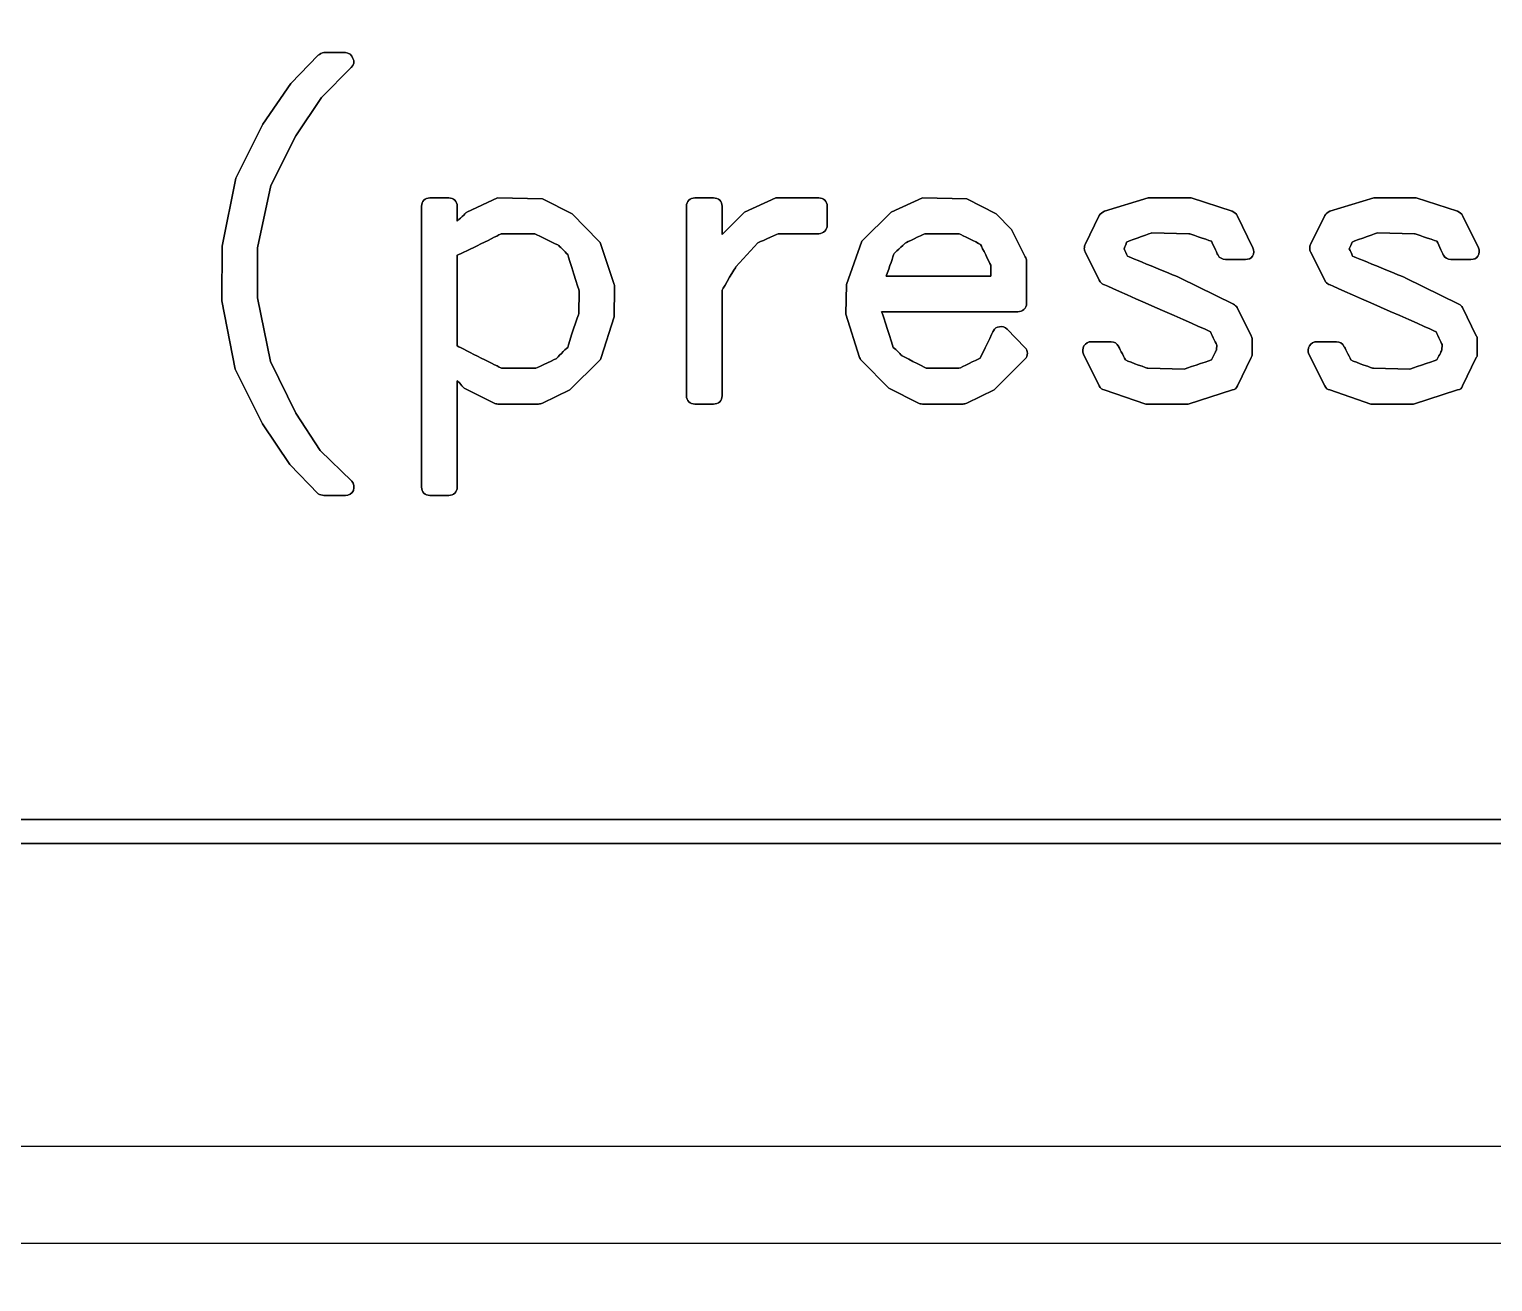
# Model space of a CAD drawing. Extents: x 5.5 to 12.5, y 5.1 to 18.5.
# Drawn here: x 7.061 to 7.668, y 6.126 to 6.645 of the extents above; entities that cross this region are included whole.
import ezdxf

# ---------------------------------------------------------------- set-up
doc = ezdxf.new("R2010")
doc.units = 0
doc.header["$MEASUREMENT"] = 0
doc.layers.get('0').update_dxf_attribs({"linetype": 'CONTINUOUS'})

msp = doc.modelspace()

# ---------------------------------------------------------------- linework, layer by layer
at = {"color": 7}
for points in [[(7.55303, 6.51123), (7.55303, 6.51123), (7.55303, 6.51123)], [(7.55303, 6.51123), (7.55303, 6.51123), (7.55303, 6.51123)], [(7.64639, 6.51123), (7.64639, 6.51123), (7.64639, 6.51123)], [(7.64639, 6.51123), (7.64639, 6.51123), (7.64639, 6.51123)]]:
    msp.add_lwpolyline(points, close=True, dxfattribs=at)
for points, knots in [([(12.12966, 18.49827), (12.12966, 18.49827), (5.87957, 18.49827), (5.87957, 18.49827), (5.67011, 18.49827), (5.49958, 18.32791), (5.49958, 18.11827), (5.49958, 18.11827), (5.49958, 5.86838), (5.49958, 5.86838), (5.49958, 5.65891), (5.67011, 5.48838), (5.87957, 5.48838), (5.87957, 5.48838), (12.12966, 5.48838), (12.12966, 5.48838), (12.33913, 5.48838), (12.50966, 5.65891), (12.50966, 5.86838), (12.50966, 5.86838), (12.50966, 18.11827), (12.50966, 18.11827), (12.50966, 18.32791), (12.33913, 18.49827), (12.12966, 18.49827)], [0, 0, 0, 0, 1, 1, 1, 2, 2, 2, 3, 3, 3, 4, 4, 4, 5, 5, 5, 6, 6, 6, 7, 7, 7, 8, 8, 8, 8]), ([(12.12966, 18.48828), (12.12966, 18.48828), (5.87957, 18.48828), (5.87957, 18.48828), (5.67562, 18.48828), (5.50957, 18.3224), (5.50957, 18.11827), (5.50957, 18.11827), (5.50957, 5.86838), (5.50957, 5.86838), (5.50957, 5.66443), (5.67562, 5.49837), (5.87957, 5.49837), (5.87957, 5.49837), (12.12966, 5.49837), (12.12966, 5.49837), (12.17238, 5.49837), (12.21304, 5.50561), (12.25128, 5.51904), (12.25128, 5.51904), (12.24886, 5.51904), (12.24886, 5.51904), (12.24886, 5.51904), (12.23818, 5.52318), (12.23818, 5.52318), (12.23818, 5.52318), (12.23405, 5.52731), (12.23405, 5.52731), (12.23405, 5.52731), (12.23095, 5.53317), (12.23095, 5.53317), (12.23129, 5.53248), (12.23233, 5.53248), (12.23302, 5.53213), (12.23267, 5.53282), (12.23233, 5.53386), (12.23233, 5.53386), (12.23198, 5.53455), (12.23164, 5.53523), (12.23164, 5.53592), (12.23164, 5.53696), (12.23233, 5.53799), (12.23336, 5.53834), (12.23508, 5.53902), (12.23646, 5.53834), (12.23715, 5.53627), (12.23715, 5.53627), (12.23784, 5.53558), (12.23818, 5.53489), (12.23818, 5.53523), (12.23887, 5.53558), (12.23887, 5.53592), (12.23887, 5.53627), (12.23887, 5.53661), (12.23853, 5.53696), (12.23853, 5.53696), (12.2406, 5.53213), (12.2406, 5.53213), (12.2406, 5.53213), (12.24232, 5.53041), (12.24335, 5.52972), (12.24439, 5.52938), (12.25024, 5.52731), (12.25024, 5.52731), (12.25024, 5.52731), (12.25782, 5.52697), (12.25782, 5.52697), (12.25782, 5.52697), (12.26471, 5.52938), (12.26609, 5.52972), (12.26678, 5.53041), (12.26988, 5.53351), (12.27057, 5.5342), (12.27091, 5.53558), (12.27298, 5.54144), (12.27298, 5.54144), (12.27298, 5.54144), (12.27332, 5.54626), (12.27332, 5.54626), (12.27332, 5.54626), (12.27091, 5.5528), (12.27057, 5.55418), (12.26988, 5.55487), (12.26678, 5.55797), (12.26575, 5.55901), (12.26471, 5.55935), (12.25886, 5.56142), (12.25886, 5.56142), (12.25886, 5.56142), (12.25128, 5.56142), (12.25128, 5.56142), (12.25128, 5.56142), (12.24439, 5.55935), (12.24301, 5.55901), (12.24232, 5.55797), (12.23956, 5.55522), (12.23956, 5.55522), (12.23853, 5.55418), (12.23681, 5.55384), (12.23543, 5.55453), (12.23405, 5.55522), (12.23336, 5.55659), (12.23336, 5.55797), (12.23336, 5.55797), (12.23681, 5.58794), (12.23681, 5.58794), (12.23681, 5.58967), (12.23853, 5.59105), (12.24025, 5.59105), (12.24025, 5.59105), (12.27126, 5.59105), (12.27126, 5.59105), (12.27332, 5.59105), (12.2747, 5.58898), (12.2747, 5.58691), (12.2747, 5.58484), (12.27332, 5.58278), (12.27126, 5.58278), (12.27126, 5.58278), (12.24955, 5.58278), (12.24473, 5.58278), (12.24404, 5.57933), (12.2437, 5.57348), (12.24301, 5.56762), (12.24611, 5.56865), (12.2499, 5.56969), (12.2499, 5.56969), (12.2499, 5.56969), (12.26023, 5.56969), (12.26023, 5.56969), (12.26023, 5.56969), (12.26954, 5.56659), (12.26954, 5.56659), (12.27022, 5.56624), (12.27057, 5.5659), (12.27091, 5.56555), (12.27091, 5.56555), (12.27746, 5.55935), (12.27746, 5.55935), (12.2778, 5.55901), (12.27815, 5.55832), (12.27815, 5.55797), (12.27815, 5.55797), (12.28159, 5.54729), (12.28159, 5.54729), (12.28159, 5.54729), (12.28125, 5.54006), (12.28125, 5.54006), (12.28125, 5.54006), (12.27815, 5.53076), (12.27815, 5.53076), (12.27815, 5.53007), (12.2778, 5.52972), (12.27746, 5.52938), (12.27746, 5.52938), (12.27711, 5.52903), (12.27711, 5.52903), (12.40803, 5.58622), (12.49967, 5.71679), (12.49967, 5.86838), (12.49967, 5.86838), (12.49967, 18.11827), (12.49967, 18.11827), (12.49967, 18.3224), (12.33361, 18.48828), (12.12966, 18.48828)], [0, 0, 0, 0, 1, 1, 1, 2, 2, 2, 3, 3, 3, 4, 4, 4, 5, 5, 5, 6, 6, 6, 7, 7, 7, 8, 8, 8, 9, 9, 9, 10, 10, 10, 11, 11, 11, 12, 12, 12, 13, 13, 13, 14, 14, 14, 15, 15, 15, 16, 16, 16, 17, 17, 17, 18, 18, 18, 19, 19, 19, 20, 20, 20, 21, 21, 21, 22, 22, 22, 23, 23, 23, 24, 24, 24, 25, 25, 25, 26, 26, 26, 27, 27, 27, 28, 28, 28, 29, 29, 29, 30, 30, 30, 31, 31, 31, 32, 32, 32, 33, 33, 33, 34, 34, 34, 35, 35, 35, 36, 36, 36, 37, 37, 37, 38, 38, 38, 39, 39, 39, 40, 40, 40, 41, 41, 41, 42, 42, 42, 43, 43, 43, 44, 44, 44, 45, 45, 45, 46, 46, 46, 47, 47, 47, 48, 48, 48, 49, 49, 49, 50, 50, 50, 51, 51, 51, 52, 52, 52, 53, 53, 53, 54, 54, 54, 55, 55, 55, 55]), ([(12.49967, 5.86838), (12.49967, 5.71679), (12.40803, 5.58622), (12.27711, 5.52903), (12.27711, 5.52903), (12.27746, 5.52938), (12.27746, 5.52938), (12.2778, 5.52972), (12.27815, 5.53007), (12.27815, 5.53076), (12.27815, 5.53076), (12.28125, 5.54006), (12.28125, 5.54006), (12.28125, 5.54006), (12.28159, 5.54729), (12.28159, 5.54729), (12.28159, 5.54729), (12.27815, 5.55797), (12.27815, 5.55797), (12.27815, 5.55832), (12.2778, 5.55901), (12.27746, 5.55935), (12.27746, 5.55935), (12.27091, 5.56555), (12.27091, 5.56555), (12.27057, 5.5659), (12.27022, 5.56624), (12.26954, 5.56659), (12.26954, 5.56659), (12.26023, 5.56969), (12.26023, 5.56969), (12.26023, 5.56969), (12.2499, 5.56969), (12.2499, 5.56969), (12.2499, 5.56969), (12.24611, 5.56865), (12.24301, 5.56762), (12.2437, 5.57348), (12.24404, 5.57933), (12.24473, 5.58278), (12.24955, 5.58278), (12.27126, 5.58278), (12.27126, 5.58278), (12.27332, 5.58278), (12.2747, 5.58484), (12.2747, 5.58691), (12.2747, 5.58898), (12.27332, 5.59105), (12.27126, 5.59105), (12.27126, 5.59105), (12.24025, 5.59105), (12.24025, 5.59105), (12.23853, 5.59105), (12.23681, 5.58967), (12.23681, 5.58794), (12.23681, 5.58794), (12.23336, 5.55797), (12.23336, 5.55797), (12.23336, 5.55659), (12.23405, 5.55522), (12.23543, 5.55453), (12.23681, 5.55384), (12.23853, 5.55418), (12.23956, 5.55522), (12.23956, 5.55522), (12.24232, 5.55797), (12.24301, 5.55901), (12.24439, 5.55935), (12.25128, 5.56142), (12.25128, 5.56142), (12.25128, 5.56142), (12.25886, 5.56142), (12.25886, 5.56142), (12.25886, 5.56142), (12.26471, 5.55935), (12.26575, 5.55901), (12.26678, 5.55797), (12.26988, 5.55487), (12.27057, 5.55418), (12.27091, 5.5528), (12.27332, 5.54626), (12.27332, 5.54626), (12.27332, 5.54626), (12.27298, 5.54144), (12.27298, 5.54144), (12.27298, 5.54144), (12.27091, 5.53558), (12.27057, 5.5342), (12.26988, 5.53351), (12.26678, 5.53041), (12.26609, 5.52972), (12.26471, 5.52938), (12.25782, 5.52697), (12.25782, 5.52697), (12.25782, 5.52697), (12.25024, 5.52731), (12.25024, 5.52731), (12.25024, 5.52731), (12.24439, 5.52938), (12.24335, 5.52972), (12.24232, 5.53041), (12.2406, 5.53213), (12.2406, 5.53213), (12.2406, 5.53213), (12.23853, 5.53696), (12.23853, 5.53696), (12.23887, 5.53661), (12.23887, 5.53627), (12.23887, 5.53592), (12.23887, 5.53558), (12.23818, 5.53523), (12.23818, 5.53489), (12.23784, 5.53558), (12.23715, 5.53627), (12.23715, 5.53627), (12.23646, 5.53834), (12.23508, 5.53902), (12.23336, 5.53834), (12.23233, 5.53799), (12.23164, 5.53696), (12.23164, 5.53592), (12.23164, 5.53523), (12.23198, 5.53455), (12.23233, 5.53386), (12.23233, 5.53386), (12.23267, 5.53282), (12.23302, 5.53213), (12.23233, 5.53248), (12.23129, 5.53248), (12.23095, 5.53317), (12.23095, 5.53317), (12.23405, 5.52731), (12.23405, 5.52731), (12.23405, 5.52731), (12.23818, 5.52318), (12.23818, 5.52318), (12.23818, 5.52318), (12.24886, 5.51904), (12.24886, 5.51904), (12.24886, 5.51904), (12.25128, 5.51904), (12.25128, 5.51904), (12.21304, 5.50561), (12.17238, 5.49837), (12.12966, 5.49837), (12.12966, 5.49837), (5.87957, 5.49837), (5.87957, 5.49837), (5.67562, 5.49837), (5.50957, 5.66443), (5.50957, 5.86838), (5.50957, 5.86838), (5.50957, 18.11827), (5.50957, 18.11827), (5.50957, 18.3224), (5.67562, 18.48828), (5.87957, 18.48828), (5.87957, 18.48828), (12.12966, 18.48828), (12.12966, 18.48828), (12.33361, 18.48828), (12.49967, 18.3224), (12.49967, 18.11827), (12.49967, 18.11827), (12.49967, 5.86838), (12.49967, 5.86838)], [0, 0, 0, 0, 1, 1, 1, 2, 2, 2, 3, 3, 3, 4, 4, 4, 5, 5, 5, 6, 6, 6, 7, 7, 7, 8, 8, 8, 9, 9, 9, 10, 10, 10, 11, 11, 11, 12, 12, 12, 13, 13, 13, 14, 14, 14, 15, 15, 15, 16, 16, 16, 17, 17, 17, 18, 18, 18, 19, 19, 19, 20, 20, 20, 21, 21, 21, 22, 22, 22, 23, 23, 23, 24, 24, 24, 25, 25, 25, 26, 26, 26, 27, 27, 27, 28, 28, 28, 29, 29, 29, 30, 30, 30, 31, 31, 31, 32, 32, 32, 33, 33, 33, 34, 34, 34, 35, 35, 35, 36, 36, 36, 37, 37, 37, 38, 38, 38, 39, 39, 39, 40, 40, 40, 41, 41, 41, 42, 42, 42, 43, 43, 43, 44, 44, 44, 45, 45, 45, 46, 46, 46, 47, 47, 47, 48, 48, 48, 49, 49, 49, 50, 50, 50, 51, 51, 51, 52, 52, 52, 53, 53, 53, 54, 54, 54, 55, 55, 55, 55]), ([(5.82858, 6.14192), (5.76244, 6.14192), (5.7087, 6.19566), (5.7087, 6.26181), (5.7087, 6.26181), (5.7087, 11.11181), (5.7087, 11.11181), (5.7087, 11.17796), (5.76244, 11.2317), (5.82858, 11.2317), (5.82858, 11.2317), (12.17858, 11.2317), (12.17858, 11.2317), (12.24473, 11.2317), (12.29847, 11.17796), (12.29847, 11.11181), (12.29847, 11.11181), (12.29847, 6.26181), (12.29847, 6.26181), (12.29847, 6.19566), (12.24473, 6.14192), (12.17858, 6.14192), (12.17858, 6.14192), (5.82858, 6.14192), (5.82858, 6.14192)], [0, 0, 0, 0, 1, 1, 1, 2, 2, 2, 3, 3, 3, 4, 4, 4, 5, 5, 5, 6, 6, 6, 7, 7, 7, 8, 8, 8, 8]), ([(12.17858, 6.18188), (12.22268, 6.18188), (12.25851, 6.21771), (12.25851, 6.26181), (12.25851, 6.26181), (12.25851, 11.11181), (12.25851, 11.11181), (12.25851, 11.15591), (12.22268, 11.19174), (12.17858, 11.19174), (12.17858, 11.19174), (5.82858, 11.19174), (5.82858, 11.19174), (5.78449, 11.19174), (5.74866, 11.15591), (5.74866, 11.11181), (5.74866, 11.11181), (5.74866, 6.26181), (5.74866, 6.26181), (5.74866, 6.21771), (5.78449, 6.18188), (5.82858, 6.18188), (5.82858, 6.18188), (12.17858, 6.18188), (12.17858, 6.18188)], [0, 0, 0, 0, 1, 1, 1, 2, 2, 2, 3, 3, 3, 4, 4, 4, 5, 5, 5, 6, 6, 6, 7, 7, 7, 8, 8, 8, 8]), ([(6.41063, 6.31762), (6.6008, 6.33346), (6.74963, 6.49538), (6.74963, 6.68624), (6.74963, 6.89019), (6.58358, 7.05624), (6.37963, 7.05624), (6.37963, 7.05624), (6.37963, 7.06624), (6.37963, 7.06624), (6.37963, 7.06624), (8.72367, 7.06624), (8.72367, 7.06624), (8.77052, 7.06624), (8.80859, 7.02799), (8.80859, 6.98114), (8.80859, 6.98114), (8.80859, 6.39272), (8.80859, 6.39272), (8.80859, 6.34587), (8.77052, 6.30763), (8.72367, 6.30763), (8.72367, 6.30763), (6.41115, 6.30763), (6.41115, 6.30763), (6.41115, 6.30763), (6.41063, 6.31762), (6.41063, 6.31762)], [0, 0, 0, 0, 1, 1, 1, 2, 2, 2, 3, 3, 3, 4, 4, 4, 5, 5, 5, 6, 6, 6, 7, 7, 7, 8, 8, 8, 9, 9, 9, 9]), ([(8.80859, 6.39272), (8.80859, 6.39272), (8.80859, 6.98114), (8.80859, 6.98114), (8.80859, 7.02799), (8.77052, 7.06624), (8.72367, 7.06624), (8.72367, 7.06624), (6.37963, 7.06624), (6.37963, 7.06624), (6.37963, 7.06624), (6.37963, 7.05624), (6.37963, 7.05624), (6.58358, 7.05624), (6.74963, 6.89019), (6.74963, 6.68624), (6.74963, 6.49538), (6.6008, 6.33346), (6.41063, 6.31762), (6.41063, 6.31762), (6.41115, 6.30763), (6.41115, 6.30763), (6.41115, 6.30763), (8.72367, 6.30763), (8.72367, 6.30763), (8.77052, 6.30763), (8.80859, 6.34587), (8.80859, 6.39272)], [0, 0, 0, 0, 1, 1, 1, 2, 2, 2, 3, 3, 3, 4, 4, 4, 5, 5, 5, 6, 6, 6, 7, 7, 7, 8, 8, 8, 9, 9, 9, 9]), ([(8.7986, 6.39272), (8.7986, 6.39272), (8.7986, 6.98114), (8.7986, 6.98114), (8.7986, 7.02248), (8.76501, 7.05624), (8.72367, 7.05624), (8.72367, 7.05624), (6.6232, 7.05624), (6.46489, 7.05624), (6.63353, 7.01731), (6.75962, 6.86642), (6.75962, 6.68624), (6.75962, 6.5102), (6.63629, 6.35861), (6.47006, 6.31762), (6.58185, 6.31762), (8.72367, 6.31762), (8.72367, 6.31762), (8.76501, 6.31762), (8.7986, 6.35138), (8.7986, 6.39272)], [0, 0, 0, 0, 1, 1, 1, 2, 2, 2, 3, 3, 3, 4, 4, 4, 5, 5, 5, 6, 6, 6, 7, 7, 7, 7]), ([(6.75962, 6.68624), (6.75962, 6.86642), (6.63353, 7.01731), (6.46489, 7.05624), (6.6232, 7.05624), (8.72367, 7.05624), (8.72367, 7.05624), (8.76501, 7.05624), (8.7986, 7.02248), (8.7986, 6.98114), (8.7986, 6.98114), (8.7986, 6.39272), (8.7986, 6.39272), (8.7986, 6.35138), (8.76501, 6.31762), (8.72367, 6.31762), (8.72367, 6.31762), (6.58185, 6.31762), (6.47006, 6.31762), (6.63629, 6.35861), (6.75962, 6.5102), (6.75962, 6.68624)], [0, 0, 0, 0, 1, 1, 1, 2, 2, 2, 3, 3, 3, 4, 4, 4, 5, 5, 5, 6, 6, 6, 7, 7, 7, 7]), ([(7.19508, 6.45404), (7.19457, 6.45266), (7.19319, 6.45197), (7.19181, 6.45197), (7.19181, 6.45197), (7.18285, 6.45197), (7.18285, 6.45197), (7.18199, 6.45197), (7.18113, 6.45232), (7.18044, 6.45266), (7.18044, 6.45266), (7.16873, 6.46472), (7.16873, 6.46472), (7.16873, 6.46472), (7.15736, 6.4816), (7.15736, 6.4816), (7.15736, 6.4816), (7.14599, 6.50434), (7.14599, 6.50434), (7.14599, 6.50434), (7.14048, 6.53259), (7.14048, 6.53259), (7.14048, 6.53259), (7.14065, 6.55533), (7.14065, 6.55533), (7.14065, 6.55533), (7.14633, 6.58358), (7.14633, 6.58358), (7.14633, 6.58358), (7.15753, 6.60597), (7.15753, 6.60597), (7.15753, 6.60597), (7.16907, 6.62285), (7.16907, 6.62285), (7.16907, 6.62285), (7.18044, 6.63456), (7.18044, 6.63456), (7.18113, 6.63491), (7.18199, 6.6356), (7.18285, 6.6356), (7.18285, 6.6356), (7.19181, 6.6356), (7.19181, 6.6356), (7.19319, 6.6356), (7.19439, 6.63456), (7.19491, 6.63319), (7.1956, 6.63215), (7.19525, 6.63043), (7.19422, 6.6294), (7.19422, 6.6294), (7.18182, 6.61699), (7.18182, 6.61699), (7.18182, 6.61699), (7.17114, 6.60115), (7.17114, 6.60115), (7.17114, 6.60115), (7.1608, 6.58048), (7.1608, 6.58048), (7.1608, 6.58048), (7.15529, 6.55464), (7.15529, 6.55464), (7.15529, 6.55464), (7.15529, 6.53397), (7.15529, 6.53397), (7.15529, 6.53397), (7.16063, 6.50744), (7.16063, 6.50744), (7.16063, 6.50744), (7.17114, 6.48608), (7.17114, 6.48608), (7.17114, 6.48608), (7.1813, 6.47058), (7.1813, 6.47058), (7.1813, 6.47058), (7.19439, 6.45783), (7.19439, 6.45783), (7.19525, 6.4568), (7.1956, 6.45542), (7.19508, 6.45404)], [0, 0, 0, 0, 1, 1, 1, 2, 2, 2, 3, 3, 3, 4, 4, 4, 5, 5, 5, 6, 6, 6, 7, 7, 7, 8, 8, 8, 9, 9, 9, 10, 10, 10, 11, 11, 11, 12, 12, 12, 13, 13, 13, 14, 14, 14, 15, 15, 15, 16, 16, 16, 17, 17, 17, 18, 18, 18, 19, 19, 19, 20, 20, 20, 21, 21, 21, 22, 22, 22, 23, 23, 23, 24, 24, 24, 25, 25, 25, 26, 26, 26, 26]), ([(7.1813, 6.47058), (7.1813, 6.47058), (7.17114, 6.48608), (7.17114, 6.48608), (7.17114, 6.48608), (7.16063, 6.50744), (7.16063, 6.50744), (7.16063, 6.50744), (7.15529, 6.53397), (7.15529, 6.53397), (7.15529, 6.53397), (7.15529, 6.55464), (7.15529, 6.55464), (7.15529, 6.55464), (7.1608, 6.58048), (7.1608, 6.58048), (7.1608, 6.58048), (7.17114, 6.60115), (7.17114, 6.60115), (7.17114, 6.60115), (7.18182, 6.61699), (7.18182, 6.61699), (7.18182, 6.61699), (7.19422, 6.6294), (7.19422, 6.6294), (7.19525, 6.63043), (7.1956, 6.63215), (7.19491, 6.63319), (7.19439, 6.63456), (7.19319, 6.6356), (7.19181, 6.6356), (7.19181, 6.6356), (7.18285, 6.6356), (7.18285, 6.6356), (7.18199, 6.6356), (7.18113, 6.63491), (7.18044, 6.63456), (7.18044, 6.63456), (7.16907, 6.62285), (7.16907, 6.62285), (7.16907, 6.62285), (7.15753, 6.60597), (7.15753, 6.60597), (7.15753, 6.60597), (7.14633, 6.58358), (7.14633, 6.58358), (7.14633, 6.58358), (7.14065, 6.55533), (7.14065, 6.55533), (7.14065, 6.55533), (7.14048, 6.53259), (7.14048, 6.53259), (7.14048, 6.53259), (7.14599, 6.50434), (7.14599, 6.50434), (7.14599, 6.50434), (7.15736, 6.4816), (7.15736, 6.4816), (7.15736, 6.4816), (7.16873, 6.46472), (7.16873, 6.46472), (7.16873, 6.46472), (7.18044, 6.45266), (7.18044, 6.45266), (7.18113, 6.45232), (7.18199, 6.45197), (7.18285, 6.45197), (7.18285, 6.45197), (7.19181, 6.45197), (7.19181, 6.45197), (7.19319, 6.45197), (7.19457, 6.45266), (7.19508, 6.45404), (7.1956, 6.45542), (7.19525, 6.4568), (7.19439, 6.45783), (7.19439, 6.45783), (7.1813, 6.47058), (7.1813, 6.47058)], [0, 0, 0, 0, 1, 1, 1, 2, 2, 2, 3, 3, 3, 4, 4, 4, 5, 5, 5, 6, 6, 6, 7, 7, 7, 8, 8, 8, 9, 9, 9, 10, 10, 10, 11, 11, 11, 12, 12, 12, 13, 13, 13, 14, 14, 14, 15, 15, 15, 16, 16, 16, 17, 17, 17, 18, 18, 18, 19, 19, 19, 20, 20, 20, 21, 21, 21, 22, 22, 22, 23, 23, 23, 24, 24, 24, 25, 25, 25, 26, 26, 26, 26]), ([(7.30326, 6.52604), (7.30326, 6.52604), (7.29792, 6.50916), (7.29792, 6.50916), (7.29775, 6.50847), (7.2974, 6.50813), (7.29706, 6.50779), (7.29706, 6.50779), (7.28483, 6.49573), (7.28483, 6.49573), (7.28483, 6.49573), (7.27346, 6.49022), (7.27346, 6.49022), (7.27311, 6.48987), (7.27242, 6.48987), (7.27191, 6.48987), (7.27191, 6.48987), (7.25503, 6.48987), (7.25503, 6.48987), (7.25434, 6.48987), (7.25382, 6.48987), (7.25348, 6.49022), (7.25348, 6.49022), (7.24107, 6.49642), (7.24107, 6.49642), (7.24107, 6.49642), (7.23952, 6.49814), (7.23815, 6.49952), (7.23815, 6.48746), (7.23815, 6.45542), (7.23815, 6.45542), (7.23815, 6.45335), (7.2366, 6.45197), (7.2347, 6.45197), (7.2347, 6.45197), (7.22678, 6.45197), (7.22678, 6.45197), (7.22488, 6.45197), (7.22333, 6.45335), (7.22333, 6.45542), (7.22333, 6.45542), (7.22333, 6.57186), (7.22333, 6.57186), (7.22333, 6.57393), (7.22488, 6.57531), (7.22678, 6.57531), (7.22678, 6.57531), (7.2347, 6.57531), (7.2347, 6.57531), (7.2366, 6.57531), (7.23815, 6.57393), (7.23815, 6.57186), (7.23815, 6.57186), (7.23815, 6.56876), (7.23815, 6.56566), (7.24004, 6.56739), (7.24211, 6.56945), (7.24211, 6.56945), (7.24211, 6.56945), (7.25485, 6.57531), (7.25485, 6.57531), (7.25485, 6.57531), (7.27346, 6.57496), (7.27346, 6.57496), (7.27346, 6.57496), (7.28586, 6.56876), (7.28586, 6.56876), (7.28586, 6.56876), (7.29688, 6.55739), (7.29688, 6.55739), (7.2974, 6.55705), (7.29757, 6.55671), (7.29775, 6.55602), (7.29775, 6.55602), (7.30326, 6.53948), (7.30326, 6.53948), (7.30343, 6.53914), (7.30343, 6.53879), (7.30343, 6.5381), (7.30343, 6.5381), (7.30326, 6.52604), (7.30326, 6.52604)], [0, 0, 0, 0, 1, 1, 1, 2, 2, 2, 3, 3, 3, 4, 4, 4, 5, 5, 5, 6, 6, 6, 7, 7, 7, 8, 8, 8, 9, 9, 9, 10, 10, 10, 11, 11, 11, 12, 12, 12, 13, 13, 13, 14, 14, 14, 15, 15, 15, 16, 16, 16, 17, 17, 17, 18, 18, 18, 19, 19, 19, 20, 20, 20, 21, 21, 21, 22, 22, 22, 23, 23, 23, 24, 24, 24, 25, 25, 25, 26, 26, 26, 27, 27, 27, 27]), ([(7.29775, 6.55602), (7.29757, 6.55671), (7.2974, 6.55705), (7.29688, 6.55739), (7.29688, 6.55739), (7.28586, 6.56876), (7.28586, 6.56876), (7.28586, 6.56876), (7.27346, 6.57496), (7.27346, 6.57496), (7.27346, 6.57496), (7.25485, 6.57531), (7.25485, 6.57531), (7.25485, 6.57531), (7.24211, 6.56945), (7.24211, 6.56945), (7.24211, 6.56945), (7.24004, 6.56739), (7.23815, 6.56566), (7.23815, 6.56876), (7.23815, 6.57186), (7.23815, 6.57186), (7.23815, 6.57393), (7.2366, 6.57531), (7.2347, 6.57531), (7.2347, 6.57531), (7.22678, 6.57531), (7.22678, 6.57531), (7.22488, 6.57531), (7.22333, 6.57393), (7.22333, 6.57186), (7.22333, 6.57186), (7.22333, 6.45542), (7.22333, 6.45542), (7.22333, 6.45335), (7.22488, 6.45197), (7.22678, 6.45197), (7.22678, 6.45197), (7.2347, 6.45197), (7.2347, 6.45197), (7.2366, 6.45197), (7.23815, 6.45335), (7.23815, 6.45542), (7.23815, 6.45542), (7.23815, 6.48746), (7.23815, 6.49952), (7.23952, 6.49814), (7.24107, 6.49642), (7.24107, 6.49642), (7.24107, 6.49642), (7.25348, 6.49022), (7.25348, 6.49022), (7.25382, 6.48987), (7.25434, 6.48987), (7.25503, 6.48987), (7.25503, 6.48987), (7.27191, 6.48987), (7.27191, 6.48987), (7.27242, 6.48987), (7.27311, 6.48987), (7.27346, 6.49022), (7.27346, 6.49022), (7.28483, 6.49573), (7.28483, 6.49573), (7.28483, 6.49573), (7.29706, 6.50779), (7.29706, 6.50779), (7.2974, 6.50813), (7.29775, 6.50847), (7.29792, 6.50916), (7.29792, 6.50916), (7.30326, 6.52604), (7.30326, 6.52604), (7.30326, 6.52604), (7.30343, 6.5381), (7.30343, 6.5381), (7.30343, 6.53879), (7.30343, 6.53914), (7.30326, 6.53948), (7.30326, 6.53948), (7.29775, 6.55602), (7.29775, 6.55602)], [0, 0, 0, 0, 1, 1, 1, 2, 2, 2, 3, 3, 3, 4, 4, 4, 5, 5, 5, 6, 6, 6, 7, 7, 7, 8, 8, 8, 9, 9, 9, 10, 10, 10, 11, 11, 11, 12, 12, 12, 13, 13, 13, 14, 14, 14, 15, 15, 15, 16, 16, 16, 17, 17, 17, 18, 18, 18, 19, 19, 19, 20, 20, 20, 21, 21, 21, 22, 22, 22, 23, 23, 23, 24, 24, 24, 25, 25, 25, 26, 26, 26, 27, 27, 27, 27]), ([(7.39162, 6.56394), (7.39162, 6.56222), (7.39007, 6.5605), (7.38818, 6.5605), (7.38818, 6.5605), (7.37268, 6.5605), (7.3713, 6.5605), (7.36992, 6.55981), (7.36286, 6.55671), (7.36286, 6.55671), (7.36286, 6.55671), (7.35373, 6.54671), (7.35373, 6.54671), (7.35373, 6.54671), (7.34873, 6.53845), (7.34804, 6.53707), (7.34804, 6.53535), (7.34804, 6.49332), (7.34804, 6.49332), (7.34804, 6.49125), (7.34649, 6.48987), (7.34443, 6.48987), (7.34443, 6.48987), (7.33668, 6.48987), (7.33668, 6.48987), (7.33478, 6.48987), (7.33323, 6.49125), (7.33323, 6.49332), (7.33323, 6.49332), (7.33323, 6.57186), (7.33323, 6.57186), (7.33323, 6.57393), (7.33478, 6.57531), (7.33668, 6.57531), (7.33668, 6.57531), (7.34443, 6.57531), (7.34443, 6.57531), (7.34649, 6.57531), (7.34804, 6.57393), (7.34804, 6.57186), (7.34804, 6.57186), (7.34804, 6.56601), (7.34804, 6.56015), (7.35132, 6.5636), (7.35735, 6.56945), (7.35735, 6.56945), (7.35735, 6.56945), (7.37027, 6.57531), (7.37027, 6.57531), (7.37027, 6.57531), (7.38818, 6.57531), (7.38818, 6.57531), (7.39007, 6.57531), (7.39162, 6.57393), (7.39162, 6.57186), (7.39162, 6.57186), (7.39162, 6.56394), (7.39162, 6.56394)], [0, 0, 0, 0, 1, 1, 1, 2, 2, 2, 3, 3, 3, 4, 4, 4, 5, 5, 5, 6, 6, 6, 7, 7, 7, 8, 8, 8, 9, 9, 9, 10, 10, 10, 11, 11, 11, 12, 12, 12, 13, 13, 13, 14, 14, 14, 15, 15, 15, 16, 16, 16, 17, 17, 17, 18, 18, 18, 19, 19, 19, 19]), ([(7.38818, 6.57531), (7.38818, 6.57531), (7.37027, 6.57531), (7.37027, 6.57531), (7.37027, 6.57531), (7.35735, 6.56945), (7.35735, 6.56945), (7.35735, 6.56945), (7.35132, 6.5636), (7.34804, 6.56015), (7.34804, 6.56601), (7.34804, 6.57186), (7.34804, 6.57186), (7.34804, 6.57393), (7.34649, 6.57531), (7.34443, 6.57531), (7.34443, 6.57531), (7.33668, 6.57531), (7.33668, 6.57531), (7.33478, 6.57531), (7.33323, 6.57393), (7.33323, 6.57186), (7.33323, 6.57186), (7.33323, 6.49332), (7.33323, 6.49332), (7.33323, 6.49125), (7.33478, 6.48987), (7.33668, 6.48987), (7.33668, 6.48987), (7.34443, 6.48987), (7.34443, 6.48987), (7.34649, 6.48987), (7.34804, 6.49125), (7.34804, 6.49332), (7.34804, 6.49332), (7.34804, 6.53535), (7.34804, 6.53707), (7.34873, 6.53845), (7.35373, 6.54671), (7.35373, 6.54671), (7.35373, 6.54671), (7.36286, 6.55671), (7.36286, 6.55671), (7.36286, 6.55671), (7.36992, 6.55981), (7.3713, 6.5605), (7.37268, 6.5605), (7.38818, 6.5605), (7.38818, 6.5605), (7.39007, 6.5605), (7.39162, 6.56222), (7.39162, 6.56394), (7.39162, 6.56394), (7.39162, 6.57186), (7.39162, 6.57186), (7.39162, 6.57393), (7.39007, 6.57531), (7.38818, 6.57531)], [0, 0, 0, 0, 1, 1, 1, 2, 2, 2, 3, 3, 3, 4, 4, 4, 5, 5, 5, 6, 6, 6, 7, 7, 7, 8, 8, 8, 9, 9, 9, 10, 10, 10, 11, 11, 11, 12, 12, 12, 13, 13, 13, 14, 14, 14, 15, 15, 15, 16, 16, 16, 17, 17, 17, 18, 18, 18, 19, 19, 19, 19]), ([(7.47362, 6.50847), (7.47362, 6.50847), (7.46087, 6.49573), (7.46087, 6.49573), (7.46087, 6.49573), (7.4495, 6.49022), (7.4495, 6.49022), (7.44899, 6.48987), (7.44847, 6.48987), (7.44795, 6.48987), (7.44795, 6.48987), (7.43107, 6.48987), (7.43107, 6.48987), (7.43038, 6.48987), (7.42987, 6.48987), (7.42952, 6.49022), (7.42952, 6.49022), (7.41712, 6.49642), (7.41712, 6.49642), (7.41712, 6.49642), (7.40592, 6.50779), (7.40592, 6.50779), (7.40558, 6.50813), (7.40523, 6.50847), (7.40506, 6.50916), (7.40506, 6.50916), (7.39938, 6.52708), (7.39938, 6.52708), (7.39938, 6.52708), (7.39955, 6.53948), (7.39955, 6.53948), (7.39955, 6.53948), (7.40592, 6.55739), (7.40592, 6.55739), (7.40592, 6.55739), (7.41815, 6.56945), (7.41815, 6.56945), (7.41815, 6.56945), (7.43107, 6.57531), (7.43107, 6.57531), (7.43107, 6.57531), (7.4495, 6.57496), (7.4495, 6.57496), (7.4495, 6.57496), (7.46173, 6.56876), (7.46173, 6.56876), (7.46173, 6.56876), (7.46811, 6.56222), (7.46811, 6.56222), (7.46811, 6.56222), (7.47379, 6.55085), (7.47379, 6.55085), (7.47413, 6.5505), (7.47431, 6.54982), (7.47431, 6.54913), (7.47431, 6.54913), (7.47431, 6.53156), (7.47431, 6.53156), (7.47431, 6.52949), (7.47258, 6.52811), (7.47069, 6.52811), (7.47069, 6.52811), (7.42056, 6.52811), (7.41419, 6.52811), (7.41453, 6.52708), (7.41867, 6.51468), (7.41901, 6.5133), (7.42005, 6.51261), (7.42263, 6.50985), (7.42263, 6.50985), (7.42263, 6.50985), (7.43142, 6.50537), (7.43262, 6.50468), (7.43417, 6.50468), (7.44485, 6.50468), (7.44623, 6.50468), (7.44744, 6.50503), (7.45329, 6.50813), (7.45501, 6.50882), (7.45588, 6.51054), (7.46053, 6.52019), (7.46053, 6.52019), (7.46104, 6.52122), (7.4619, 6.52191), (7.46311, 6.52191), (7.46414, 6.52225), (7.46535, 6.52191), (7.46621, 6.52088), (7.46621, 6.52088), (7.47362, 6.5133), (7.47362, 6.5133), (7.475, 6.51192), (7.475, 6.50985), (7.47362, 6.50847)], [0, 0, 0, 0, 1, 1, 1, 2, 2, 2, 3, 3, 3, 4, 4, 4, 5, 5, 5, 6, 6, 6, 7, 7, 7, 8, 8, 8, 9, 9, 9, 10, 10, 10, 11, 11, 11, 12, 12, 12, 13, 13, 13, 14, 14, 14, 15, 15, 15, 16, 16, 16, 17, 17, 17, 18, 18, 18, 19, 19, 19, 20, 20, 20, 21, 21, 21, 22, 22, 22, 23, 23, 23, 24, 24, 24, 25, 25, 25, 26, 26, 26, 27, 27, 27, 28, 28, 28, 29, 29, 29, 30, 30, 30, 31, 31, 31, 31]), ([(7.46621, 6.52088), (7.46535, 6.52191), (7.46414, 6.52225), (7.46311, 6.52191), (7.4619, 6.52191), (7.46104, 6.52122), (7.46053, 6.52019), (7.46053, 6.52019), (7.45588, 6.51054), (7.45501, 6.50882), (7.45329, 6.50813), (7.44744, 6.50503), (7.44623, 6.50468), (7.44485, 6.50468), (7.43417, 6.50468), (7.43262, 6.50468), (7.43142, 6.50537), (7.42263, 6.50985), (7.42263, 6.50985), (7.42263, 6.50985), (7.42005, 6.51261), (7.41901, 6.5133), (7.41867, 6.51468), (7.41453, 6.52708), (7.41419, 6.52811), (7.42056, 6.52811), (7.47069, 6.52811), (7.47069, 6.52811), (7.47258, 6.52811), (7.47431, 6.52949), (7.47431, 6.53156), (7.47431, 6.53156), (7.47431, 6.54913), (7.47431, 6.54913), (7.47431, 6.54982), (7.47413, 6.5505), (7.47379, 6.55085), (7.47379, 6.55085), (7.46811, 6.56222), (7.46811, 6.56222), (7.46811, 6.56222), (7.46173, 6.56876), (7.46173, 6.56876), (7.46173, 6.56876), (7.4495, 6.57496), (7.4495, 6.57496), (7.4495, 6.57496), (7.43107, 6.57531), (7.43107, 6.57531), (7.43107, 6.57531), (7.41815, 6.56945), (7.41815, 6.56945), (7.41815, 6.56945), (7.40592, 6.55739), (7.40592, 6.55739), (7.40592, 6.55739), (7.39955, 6.53948), (7.39955, 6.53948), (7.39955, 6.53948), (7.39938, 6.52708), (7.39938, 6.52708), (7.39938, 6.52708), (7.40506, 6.50916), (7.40506, 6.50916), (7.40523, 6.50847), (7.40558, 6.50813), (7.40592, 6.50779), (7.40592, 6.50779), (7.41712, 6.49642), (7.41712, 6.49642), (7.41712, 6.49642), (7.42952, 6.49022), (7.42952, 6.49022), (7.42987, 6.48987), (7.43038, 6.48987), (7.43107, 6.48987), (7.43107, 6.48987), (7.44795, 6.48987), (7.44795, 6.48987), (7.44847, 6.48987), (7.44899, 6.48987), (7.4495, 6.49022), (7.4495, 6.49022), (7.46087, 6.49573), (7.46087, 6.49573), (7.46087, 6.49573), (7.47362, 6.50847), (7.47362, 6.50847), (7.475, 6.50985), (7.475, 6.51192), (7.47362, 6.5133), (7.47362, 6.5133), (7.46621, 6.52088), (7.46621, 6.52088)], [0, 0, 0, 0, 1, 1, 1, 2, 2, 2, 3, 3, 3, 4, 4, 4, 5, 5, 5, 6, 6, 6, 7, 7, 7, 8, 8, 8, 9, 9, 9, 10, 10, 10, 11, 11, 11, 12, 12, 12, 13, 13, 13, 14, 14, 14, 15, 15, 15, 16, 16, 16, 17, 17, 17, 18, 18, 18, 19, 19, 19, 20, 20, 20, 21, 21, 21, 22, 22, 22, 23, 23, 23, 24, 24, 24, 25, 25, 25, 26, 26, 26, 27, 27, 27, 28, 28, 28, 29, 29, 29, 30, 30, 30, 31, 31, 31, 31]), ([(7.56801, 6.55119), (7.5675, 6.55016), (7.56629, 6.54982), (7.56509, 6.54982), (7.56509, 6.54982), (7.55682, 6.54982), (7.55682, 6.54982), (7.55561, 6.54982), (7.55423, 6.5505), (7.55372, 6.55154), (7.55372, 6.55154), (7.55182, 6.55567), (7.55096, 6.55739), (7.54889, 6.55808), (7.54166, 6.5605), (7.54166, 6.5605), (7.54166, 6.5605), (7.52633, 6.56084), (7.52633, 6.56084), (7.52633, 6.56084), (7.51823, 6.55808), (7.51582, 6.55705), (7.51548, 6.55602), (7.51513, 6.55533), (7.51479, 6.55429), (7.51513, 6.55326), (7.51565, 6.55223), (7.51616, 6.55119), (7.51858, 6.55016), (7.53787, 6.54224), (7.53787, 6.54224), (7.53787, 6.54224), (7.56009, 6.53121), (7.56009, 6.53121), (7.56078, 6.53087), (7.5613, 6.53052), (7.56164, 6.52983), (7.56164, 6.52983), (7.5675, 6.51812), (7.5675, 6.51812), (7.56767, 6.51778), (7.56784, 6.51709), (7.56784, 6.51674), (7.56784, 6.51674), (7.56784, 6.51054), (7.56784, 6.51054), (7.56784, 6.50985), (7.56767, 6.50951), (7.5675, 6.50916), (7.5675, 6.50916), (7.56181, 6.49745), (7.56181, 6.49745), (7.5613, 6.49642), (7.56061, 6.49573), (7.55975, 6.49573), (7.55975, 6.49573), (7.54131, 6.48987), (7.54131, 6.48987), (7.54131, 6.48987), (7.52374, 6.48987), (7.52374, 6.48987), (7.52374, 6.48987), (7.50652, 6.49573), (7.50652, 6.49573), (7.50566, 6.49573), (7.50497, 6.49642), (7.50445, 6.49745), (7.50445, 6.49745), (7.49791, 6.51054), (7.49791, 6.51054), (7.49739, 6.51157), (7.49756, 6.51295), (7.49808, 6.51399), (7.49877, 6.51502), (7.49997, 6.51571), (7.50118, 6.51571), (7.50118, 6.51571), (7.50945, 6.51571), (7.50945, 6.51571), (7.51065, 6.51571), (7.51186, 6.51502), (7.51255, 6.51364), (7.51255, 6.51364), (7.51444, 6.50985), (7.5153, 6.50813), (7.51737, 6.5071), (7.52461, 6.50468), (7.52461, 6.50468), (7.52461, 6.50468), (7.53976, 6.50434), (7.53976, 6.50434), (7.53976, 6.50434), (7.54889, 6.50744), (7.55096, 6.50813), (7.55165, 6.50951), (7.55268, 6.51157), (7.55303, 6.51226), (7.5532, 6.5133), (7.5532, 6.51433), (7.5532, 6.51433), (7.5532, 6.51433), (7.5513, 6.51812), (7.55062, 6.51984), (7.54838, 6.52088), (7.50617, 6.53948), (7.50617, 6.53948), (7.50549, 6.53982), (7.50497, 6.54017), (7.50445, 6.5412), (7.50445, 6.5412), (7.49859, 6.55292), (7.49859, 6.55292), (7.49842, 6.55326), (7.49825, 6.55395), (7.49825, 6.55429), (7.49825, 6.55498), (7.49842, 6.55567), (7.49859, 6.55602), (7.49859, 6.55602), (7.50445, 6.56807), (7.50445, 6.56807), (7.50497, 6.56876), (7.50566, 6.56945), (7.50669, 6.5698), (7.50669, 6.5698), (7.52478, 6.57531), (7.52478, 6.57531), (7.52478, 6.57531), (7.54252, 6.57531), (7.54252, 6.57531), (7.54252, 6.57531), (7.55957, 6.5698), (7.55957, 6.5698), (7.56061, 6.56945), (7.5613, 6.56876), (7.56164, 6.56807), (7.56164, 6.56807), (7.56819, 6.55464), (7.56819, 6.55464), (7.5687, 6.55361), (7.5687, 6.55223), (7.56801, 6.55119)], [0, 0, 0, 0, 1, 1, 1, 2, 2, 2, 3, 3, 3, 4, 4, 4, 5, 5, 5, 6, 6, 6, 7, 7, 7, 8, 8, 8, 9, 9, 9, 10, 10, 10, 11, 11, 11, 12, 12, 12, 13, 13, 13, 14, 14, 14, 15, 15, 15, 16, 16, 16, 17, 17, 17, 18, 18, 18, 19, 19, 19, 20, 20, 20, 21, 21, 21, 22, 22, 22, 23, 23, 23, 24, 24, 24, 25, 25, 25, 26, 26, 26, 27, 27, 27, 28, 28, 28, 29, 29, 29, 30, 30, 30, 31, 31, 31, 32, 32, 32, 33, 33, 33, 34, 34, 34, 35, 35, 35, 36, 36, 36, 37, 37, 37, 38, 38, 38, 39, 39, 39, 40, 40, 40, 41, 41, 41, 42, 42, 42, 43, 43, 43, 44, 44, 44, 45, 45, 45, 46, 46, 46, 47, 47, 47, 47]), ([(7.56164, 6.56807), (7.5613, 6.56876), (7.56061, 6.56945), (7.55957, 6.5698), (7.55957, 6.5698), (7.54252, 6.57531), (7.54252, 6.57531), (7.54252, 6.57531), (7.52478, 6.57531), (7.52478, 6.57531), (7.52478, 6.57531), (7.50669, 6.5698), (7.50669, 6.5698), (7.50566, 6.56945), (7.50497, 6.56876), (7.50445, 6.56807), (7.50445, 6.56807), (7.49859, 6.55602), (7.49859, 6.55602), (7.49842, 6.55567), (7.49825, 6.55498), (7.49825, 6.55429), (7.49825, 6.55395), (7.49842, 6.55326), (7.49859, 6.55292), (7.49859, 6.55292), (7.50445, 6.5412), (7.50445, 6.5412), (7.50497, 6.54017), (7.50549, 6.53982), (7.50617, 6.53948), (7.50617, 6.53948), (7.54838, 6.52088), (7.55062, 6.51984), (7.5513, 6.51812), (7.5532, 6.51433), (7.5532, 6.51433), (7.5532, 6.51433), (7.5532, 6.5133), (7.55303, 6.51226), (7.55268, 6.51157), (7.55165, 6.50951), (7.55096, 6.50813), (7.54889, 6.50744), (7.53976, 6.50434), (7.53976, 6.50434), (7.53976, 6.50434), (7.52461, 6.50468), (7.52461, 6.50468), (7.52461, 6.50468), (7.51737, 6.5071), (7.5153, 6.50813), (7.51444, 6.50985), (7.51255, 6.51364), (7.51255, 6.51364), (7.51186, 6.51502), (7.51065, 6.51571), (7.50945, 6.51571), (7.50945, 6.51571), (7.50118, 6.51571), (7.50118, 6.51571), (7.49997, 6.51571), (7.49877, 6.51502), (7.49808, 6.51399), (7.49756, 6.51295), (7.49739, 6.51157), (7.49791, 6.51054), (7.49791, 6.51054), (7.50445, 6.49745), (7.50445, 6.49745), (7.50497, 6.49642), (7.50566, 6.49573), (7.50652, 6.49573), (7.50652, 6.49573), (7.52374, 6.48987), (7.52374, 6.48987), (7.52374, 6.48987), (7.54131, 6.48987), (7.54131, 6.48987), (7.54131, 6.48987), (7.55975, 6.49573), (7.55975, 6.49573), (7.56061, 6.49573), (7.5613, 6.49642), (7.56181, 6.49745), (7.56181, 6.49745), (7.5675, 6.50916), (7.5675, 6.50916), (7.56767, 6.50951), (7.56784, 6.50985), (7.56784, 6.51054), (7.56784, 6.51054), (7.56784, 6.51674), (7.56784, 6.51674), (7.56784, 6.51709), (7.56767, 6.51778), (7.5675, 6.51812), (7.5675, 6.51812), (7.56164, 6.52983), (7.56164, 6.52983), (7.5613, 6.53052), (7.56078, 6.53087), (7.56009, 6.53121), (7.56009, 6.53121), (7.53787, 6.54224), (7.53787, 6.54224), (7.53787, 6.54224), (7.51858, 6.55016), (7.51616, 6.55119), (7.51565, 6.55223), (7.51513, 6.55326), (7.51479, 6.55429), (7.51513, 6.55533), (7.51548, 6.55602), (7.51582, 6.55705), (7.51823, 6.55808), (7.52633, 6.56084), (7.52633, 6.56084), (7.52633, 6.56084), (7.54166, 6.5605), (7.54166, 6.5605), (7.54166, 6.5605), (7.54889, 6.55808), (7.55096, 6.55739), (7.55182, 6.55567), (7.55372, 6.55154), (7.55372, 6.55154), (7.55423, 6.5505), (7.55561, 6.54982), (7.55682, 6.54982), (7.55682, 6.54982), (7.56509, 6.54982), (7.56509, 6.54982), (7.56629, 6.54982), (7.5675, 6.55016), (7.56801, 6.55119), (7.5687, 6.55223), (7.5687, 6.55361), (7.56819, 6.55464), (7.56819, 6.55464), (7.56164, 6.56807), (7.56164, 6.56807)], [0, 0, 0, 0, 1, 1, 1, 2, 2, 2, 3, 3, 3, 4, 4, 4, 5, 5, 5, 6, 6, 6, 7, 7, 7, 8, 8, 8, 9, 9, 9, 10, 10, 10, 11, 11, 11, 12, 12, 12, 13, 13, 13, 14, 14, 14, 15, 15, 15, 16, 16, 16, 17, 17, 17, 18, 18, 18, 19, 19, 19, 20, 20, 20, 21, 21, 21, 22, 22, 22, 23, 23, 23, 24, 24, 24, 25, 25, 25, 26, 26, 26, 27, 27, 27, 28, 28, 28, 29, 29, 29, 30, 30, 30, 31, 31, 31, 32, 32, 32, 33, 33, 33, 34, 34, 34, 35, 35, 35, 36, 36, 36, 37, 37, 37, 38, 38, 38, 39, 39, 39, 40, 40, 40, 41, 41, 41, 42, 42, 42, 43, 43, 43, 44, 44, 44, 45, 45, 45, 46, 46, 46, 47, 47, 47, 47]), ([(7.66155, 6.55119), (7.66086, 6.55016), (7.65983, 6.54982), (7.65862, 6.54982), (7.65862, 6.54982), (7.65035, 6.54982), (7.65035, 6.54982), (7.64897, 6.54982), (7.64777, 6.5505), (7.64725, 6.55154), (7.64725, 6.55154), (7.64536, 6.55567), (7.64449, 6.55739), (7.64226, 6.55808), (7.63519, 6.5605), (7.63519, 6.5605), (7.63519, 6.5605), (7.61986, 6.56084), (7.61986, 6.56084), (7.61986, 6.56084), (7.61177, 6.55808), (7.60935, 6.55705), (7.60901, 6.55602), (7.60867, 6.55533), (7.60815, 6.55429), (7.60867, 6.55326), (7.60918, 6.55223), (7.60953, 6.55119), (7.61211, 6.55016), (7.6314, 6.54224), (7.6314, 6.54224), (7.6314, 6.54224), (7.65362, 6.53121), (7.65362, 6.53121), (7.65431, 6.53087), (7.65483, 6.53052), (7.65517, 6.52983), (7.65517, 6.52983), (7.66086, 6.51812), (7.66086, 6.51812), (7.6612, 6.51778), (7.6612, 6.51709), (7.6612, 6.51674), (7.6612, 6.51674), (7.6612, 6.51054), (7.6612, 6.51054), (7.6612, 6.50985), (7.6612, 6.50951), (7.66086, 6.50916), (7.66086, 6.50916), (7.65517, 6.49745), (7.65517, 6.49745), (7.65483, 6.49642), (7.65414, 6.49573), (7.65311, 6.49573), (7.65311, 6.49573), (7.63485, 6.48987), (7.63485, 6.48987), (7.63485, 6.48987), (7.61711, 6.48987), (7.61711, 6.48987), (7.61711, 6.48987), (7.60005, 6.49573), (7.60005, 6.49573), (7.59919, 6.49573), (7.5985, 6.49642), (7.59799, 6.49745), (7.59799, 6.49745), (7.59144, 6.51054), (7.59144, 6.51054), (7.59092, 6.51157), (7.5911, 6.51295), (7.59161, 6.51399), (7.5923, 6.51502), (7.59351, 6.51571), (7.59471, 6.51571), (7.59471, 6.51571), (7.60281, 6.51571), (7.60281, 6.51571), (7.60419, 6.51571), (7.60539, 6.51502), (7.60608, 6.51364), (7.60608, 6.51364), (7.60798, 6.50985), (7.60884, 6.50813), (7.6109, 6.5071), (7.61814, 6.50468), (7.61814, 6.50468), (7.61814, 6.50468), (7.6333, 6.50434), (7.6333, 6.50434), (7.6333, 6.50434), (7.64243, 6.50744), (7.64449, 6.50813), (7.64518, 6.50951), (7.64622, 6.51157), (7.64656, 6.51226), (7.64656, 6.5133), (7.64673, 6.51433), (7.64673, 6.51433), (7.64673, 6.51433), (7.64484, 6.51812), (7.64415, 6.51984), (7.64191, 6.52088), (7.59971, 6.53948), (7.59971, 6.53948), (7.59902, 6.53982), (7.59833, 6.54017), (7.59799, 6.5412), (7.59799, 6.5412), (7.59213, 6.55292), (7.59213, 6.55292), (7.59178, 6.55326), (7.59178, 6.55395), (7.59178, 6.55429), (7.59178, 6.55498), (7.59178, 6.55567), (7.59213, 6.55602), (7.59213, 6.55602), (7.59799, 6.56807), (7.59799, 6.56807), (7.5985, 6.56876), (7.59919, 6.56945), (7.60005, 6.5698), (7.60005, 6.5698), (7.61831, 6.57531), (7.61831, 6.57531), (7.61831, 6.57531), (7.63588, 6.57531), (7.63588, 6.57531), (7.63588, 6.57531), (7.65311, 6.5698), (7.65311, 6.5698), (7.65397, 6.56945), (7.65483, 6.56876), (7.65517, 6.56807), (7.65517, 6.56807), (7.66172, 6.55464), (7.66172, 6.55464), (7.66224, 6.55361), (7.66224, 6.55223), (7.66155, 6.55119)], [0, 0, 0, 0, 1, 1, 1, 2, 2, 2, 3, 3, 3, 4, 4, 4, 5, 5, 5, 6, 6, 6, 7, 7, 7, 8, 8, 8, 9, 9, 9, 10, 10, 10, 11, 11, 11, 12, 12, 12, 13, 13, 13, 14, 14, 14, 15, 15, 15, 16, 16, 16, 17, 17, 17, 18, 18, 18, 19, 19, 19, 20, 20, 20, 21, 21, 21, 22, 22, 22, 23, 23, 23, 24, 24, 24, 25, 25, 25, 26, 26, 26, 27, 27, 27, 28, 28, 28, 29, 29, 29, 30, 30, 30, 31, 31, 31, 32, 32, 32, 33, 33, 33, 34, 34, 34, 35, 35, 35, 36, 36, 36, 37, 37, 37, 38, 38, 38, 39, 39, 39, 40, 40, 40, 41, 41, 41, 42, 42, 42, 43, 43, 43, 44, 44, 44, 45, 45, 45, 46, 46, 46, 47, 47, 47, 47]), ([(7.65517, 6.56807), (7.65483, 6.56876), (7.65397, 6.56945), (7.65311, 6.5698), (7.65311, 6.5698), (7.63588, 6.57531), (7.63588, 6.57531), (7.63588, 6.57531), (7.61831, 6.57531), (7.61831, 6.57531), (7.61831, 6.57531), (7.60005, 6.5698), (7.60005, 6.5698), (7.59919, 6.56945), (7.5985, 6.56876), (7.59799, 6.56807), (7.59799, 6.56807), (7.59213, 6.55602), (7.59213, 6.55602), (7.59178, 6.55567), (7.59178, 6.55498), (7.59178, 6.55429), (7.59178, 6.55395), (7.59178, 6.55326), (7.59213, 6.55292), (7.59213, 6.55292), (7.59799, 6.5412), (7.59799, 6.5412), (7.59833, 6.54017), (7.59902, 6.53982), (7.59971, 6.53948), (7.59971, 6.53948), (7.64191, 6.52088), (7.64415, 6.51984), (7.64484, 6.51812), (7.64673, 6.51433), (7.64673, 6.51433), (7.64673, 6.51433), (7.64656, 6.5133), (7.64656, 6.51226), (7.64622, 6.51157), (7.64518, 6.50951), (7.64449, 6.50813), (7.64243, 6.50744), (7.6333, 6.50434), (7.6333, 6.50434), (7.6333, 6.50434), (7.61814, 6.50468), (7.61814, 6.50468), (7.61814, 6.50468), (7.6109, 6.5071), (7.60884, 6.50813), (7.60798, 6.50985), (7.60608, 6.51364), (7.60608, 6.51364), (7.60539, 6.51502), (7.60419, 6.51571), (7.60281, 6.51571), (7.60281, 6.51571), (7.59471, 6.51571), (7.59471, 6.51571), (7.59351, 6.51571), (7.5923, 6.51502), (7.59161, 6.51399), (7.5911, 6.51295), (7.59092, 6.51157), (7.59144, 6.51054), (7.59144, 6.51054), (7.59799, 6.49745), (7.59799, 6.49745), (7.5985, 6.49642), (7.59919, 6.49573), (7.60005, 6.49573), (7.60005, 6.49573), (7.61711, 6.48987), (7.61711, 6.48987), (7.61711, 6.48987), (7.63485, 6.48987), (7.63485, 6.48987), (7.63485, 6.48987), (7.65311, 6.49573), (7.65311, 6.49573), (7.65414, 6.49573), (7.65483, 6.49642), (7.65517, 6.49745), (7.65517, 6.49745), (7.66086, 6.50916), (7.66086, 6.50916), (7.6612, 6.50951), (7.6612, 6.50985), (7.6612, 6.51054), (7.6612, 6.51054), (7.6612, 6.51674), (7.6612, 6.51674), (7.6612, 6.51709), (7.6612, 6.51778), (7.66086, 6.51812), (7.66086, 6.51812), (7.65517, 6.52983), (7.65517, 6.52983), (7.65483, 6.53052), (7.65431, 6.53087), (7.65362, 6.53121), (7.65362, 6.53121), (7.6314, 6.54224), (7.6314, 6.54224), (7.6314, 6.54224), (7.61211, 6.55016), (7.60953, 6.55119), (7.60918, 6.55223), (7.60867, 6.55326), (7.60815, 6.55429), (7.60867, 6.55533), (7.60901, 6.55602), (7.60935, 6.55705), (7.61177, 6.55808), (7.61986, 6.56084), (7.61986, 6.56084), (7.61986, 6.56084), (7.63519, 6.5605), (7.63519, 6.5605), (7.63519, 6.5605), (7.64226, 6.55808), (7.64449, 6.55739), (7.64536, 6.55567), (7.64725, 6.55154), (7.64725, 6.55154), (7.64777, 6.5505), (7.64897, 6.54982), (7.65035, 6.54982), (7.65035, 6.54982), (7.65862, 6.54982), (7.65862, 6.54982), (7.65983, 6.54982), (7.66086, 6.55016), (7.66155, 6.55119), (7.66224, 6.55223), (7.66224, 6.55361), (7.66172, 6.55464), (7.66172, 6.55464), (7.65517, 6.56807), (7.65517, 6.56807)], [0, 0, 0, 0, 1, 1, 1, 2, 2, 2, 3, 3, 3, 4, 4, 4, 5, 5, 5, 6, 6, 6, 7, 7, 7, 8, 8, 8, 9, 9, 9, 10, 10, 10, 11, 11, 11, 12, 12, 12, 13, 13, 13, 14, 14, 14, 15, 15, 15, 16, 16, 16, 17, 17, 17, 18, 18, 18, 19, 19, 19, 20, 20, 20, 21, 21, 21, 22, 22, 22, 23, 23, 23, 24, 24, 24, 25, 25, 25, 26, 26, 26, 27, 27, 27, 28, 28, 28, 29, 29, 29, 30, 30, 30, 31, 31, 31, 32, 32, 32, 33, 33, 33, 34, 34, 34, 35, 35, 35, 36, 36, 36, 37, 37, 37, 38, 38, 38, 39, 39, 39, 40, 40, 40, 41, 41, 41, 42, 42, 42, 43, 43, 43, 44, 44, 44, 45, 45, 45, 46, 46, 46, 47, 47, 47, 47]), ([(7.28862, 6.52742), (7.28862, 6.52742), (7.28879, 6.53672), (7.28879, 6.53672), (7.28879, 6.53672), (7.28431, 6.5505), (7.28397, 6.55188), (7.28293, 6.55292), (7.28018, 6.55567), (7.28018, 6.55567), (7.28018, 6.55567), (7.27174, 6.55981), (7.27036, 6.5605), (7.26898, 6.5605), (7.25778, 6.5605), (7.2564, 6.5605), (7.2552, 6.55981), (7.24125, 6.55292), (7.23815, 6.55154), (7.23815, 6.54775), (7.23815, 6.51778), (7.23815, 6.51399), (7.24125, 6.51226), (7.25537, 6.50537), (7.25658, 6.50468), (7.25813, 6.50468), (7.26932, 6.50468), (7.2707, 6.50468), (7.27208, 6.50537), (7.27949, 6.50882), (7.27949, 6.50882), (7.27949, 6.50882), (7.28293, 6.51261), (7.28397, 6.5133), (7.28431, 6.51502), (7.28862, 6.52742), (7.28862, 6.52742)], [0, 0, 0, 0, 1, 1, 1, 2, 2, 2, 3, 3, 3, 4, 4, 4, 5, 5, 5, 6, 6, 6, 7, 7, 7, 8, 8, 8, 9, 9, 9, 10, 10, 10, 11, 11, 11, 12, 12, 12, 12]), ([(7.2707, 6.50468), (7.26932, 6.50468), (7.25813, 6.50468), (7.25658, 6.50468), (7.25537, 6.50537), (7.24125, 6.51226), (7.23815, 6.51399), (7.23815, 6.51778), (7.23815, 6.54775), (7.23815, 6.55154), (7.24125, 6.55292), (7.2552, 6.55981), (7.2564, 6.5605), (7.25778, 6.5605), (7.26898, 6.5605), (7.27036, 6.5605), (7.27174, 6.55981), (7.28018, 6.55567), (7.28018, 6.55567), (7.28018, 6.55567), (7.28293, 6.55292), (7.28397, 6.55188), (7.28431, 6.5505), (7.28879, 6.53672), (7.28879, 6.53672), (7.28879, 6.53672), (7.28862, 6.52742), (7.28862, 6.52742), (7.28862, 6.52742), (7.28431, 6.51502), (7.28397, 6.5133), (7.28293, 6.51261), (7.27949, 6.50882), (7.27949, 6.50882), (7.27949, 6.50882), (7.27208, 6.50537), (7.2707, 6.50468)], [0, 0, 0, 0, 1, 1, 1, 2, 2, 2, 3, 3, 3, 4, 4, 4, 5, 5, 5, 6, 6, 6, 7, 7, 7, 8, 8, 8, 9, 9, 9, 10, 10, 10, 11, 11, 11, 12, 12, 12, 12]), ([(7.4464, 6.5605), (7.44485, 6.5605), (7.43331, 6.5605), (7.4321, 6.5605), (7.43073, 6.55981), (7.42418, 6.55671), (7.42418, 6.55671), (7.42418, 6.55671), (7.42039, 6.55326), (7.41936, 6.55223), (7.41901, 6.55119), (7.41746, 6.54671), (7.41608, 6.54293), (7.42349, 6.54293), (7.45398, 6.54293), (7.45949, 6.54293), (7.45949, 6.54499), (7.45949, 6.54671), (7.45949, 6.5474), (7.4588, 6.54878), (7.45588, 6.55464), (7.45519, 6.55602), (7.45364, 6.55705), (7.44744, 6.55981), (7.4464, 6.5605)], [0, 0, 0, 0, 1, 1, 1, 2, 2, 2, 3, 3, 3, 4, 4, 4, 5, 5, 5, 6, 6, 6, 7, 7, 7, 8, 8, 8, 8]), ([(7.45949, 6.54293), (7.45398, 6.54293), (7.42349, 6.54293), (7.41608, 6.54293), (7.41746, 6.54671), (7.41901, 6.55119), (7.41936, 6.55223), (7.42039, 6.55326), (7.42418, 6.55671), (7.42418, 6.55671), (7.42418, 6.55671), (7.43073, 6.55981), (7.4321, 6.5605), (7.43331, 6.5605), (7.44485, 6.5605), (7.4464, 6.5605), (7.44744, 6.55981), (7.45364, 6.55705), (7.45519, 6.55602), (7.45588, 6.55464), (7.4588, 6.54878), (7.45949, 6.5474), (7.45949, 6.54671), (7.45949, 6.54499), (7.45949, 6.54293)], [0, 0, 0, 0, 1, 1, 1, 2, 2, 2, 3, 3, 3, 4, 4, 4, 5, 5, 5, 6, 6, 6, 7, 7, 7, 8, 8, 8, 8])]:
    msp.add_open_spline(points, degree=3, knots=knots, dxfattribs=at)

doc.saveas('drawing.dxf')
